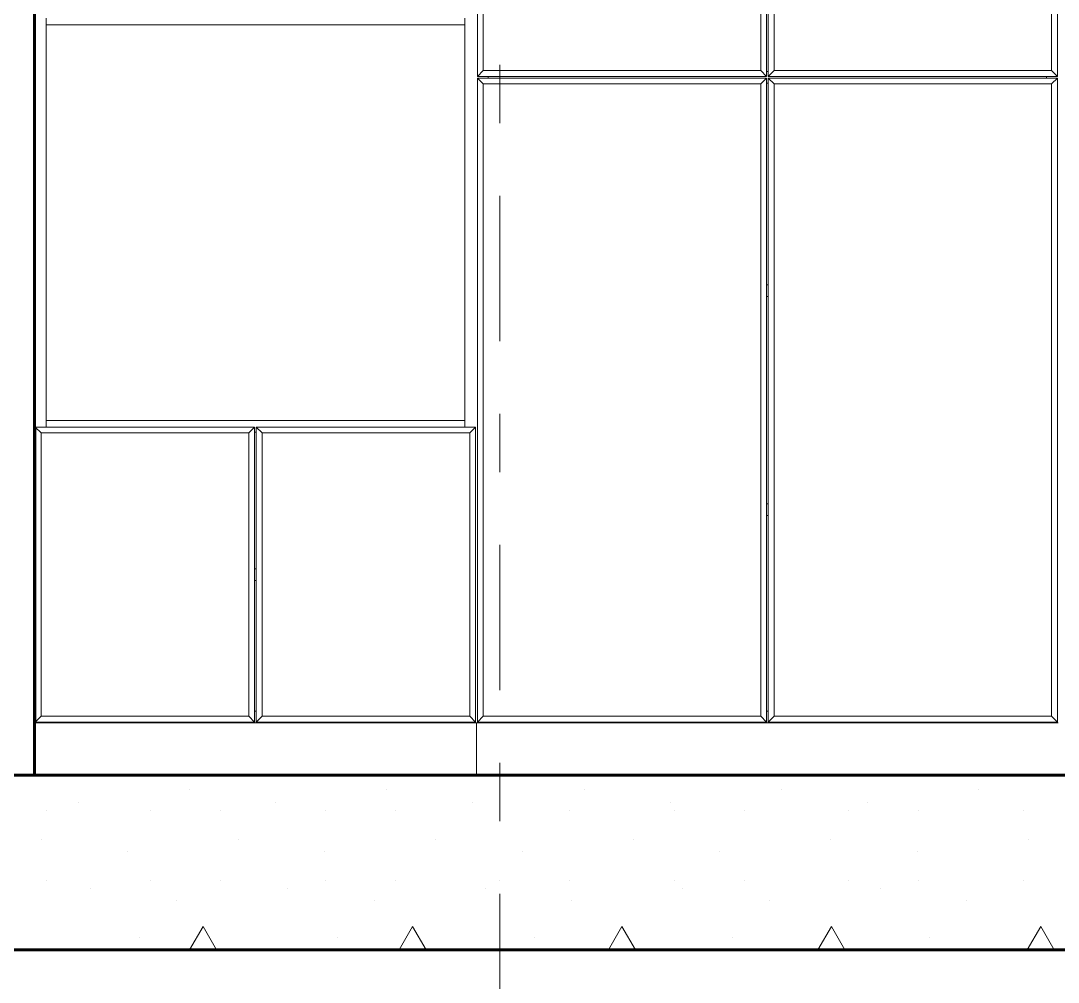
# Model space of a CAD drawing. Header units: metres. Extents: x -50 to 76, y -61 to 14.
# Drawn here: x 53.557 to 55.34, y -39.152 to -37.499 of the extents above; entities that cross this region are included whole.
import ezdxf

# ---------------------------------------------------------------- set-up
doc = ezdxf.new("R2010")
doc.units = ezdxf.units.M
doc.header["$MEASUREMENT"] = 0
doc.set_wipeout_variables(frame=1)
for name, pattern in [('CENTERX2', [4, 2.5, -0.5, 0.5, -0.5]), ('DASHDOT2', [0.5, 0.25, -0.125, 0, -0.125]), ('Wipeout_Contour', [1, 0, -1])]:
    doc.linetypes.add(name, pattern=pattern)
for name, color, linetype, lineweight in [('1 CALCAS', 255, 'Continuous', 60), ('1 MUEBLES', 46, 'Continuous', 18), ('EJES', 251, 'CENTERX2', 0)]:
    doc.layers.add(name, color=color, linetype=linetype, lineweight=lineweight)
doc.layers.add('Nuevo_1 PLACA 1ER PISO_Pluma_Nº__169', color=7, linetype='Continuous', lineweight=13, true_color=0x68b353)
doc.layers.add('Nuevo_Interior - Mobiliario_Pluma_Nº__4', color=7, linetype='Continuous', lineweight=20, true_color=0x029e21)
doc.layers.add('Nuevo_Interior - Mobiliario', color=7, linetype='Continuous')

# ---------------------------------------------------------------- blocks, each defined once
blk = doc.blocks.new('Elem Sección_82')
at = {"color": 254, "linetype": 'Wipeout_Contour', "lineweight": 0, "ltscale": 11.739546}
blk.add_wipeout([(-0.78, 1.29), (-0.06, 1.29), (-0.06, 1.3015), (-0.4185, 1.3015), (-0.4185, 1.31), (-0.4215, 1.31), (-0.4215, 1.3015), (-0.78, 1.3015)], dxfattribs=at).dxf.layer = 'Nuevo_Interior - Mobiliario'
at = {"color": 254, "linetype": 'Wipeout_Contour', "lineweight": 0, "ltscale": 6.554529}
blk.add_wipeout([(-0.78, 0.5985), (-0.4215, 0.5985), (-0.4215, 0.59), (-0.4185, 0.59), (-0.4185, 0.5985), (-0.06, 0.5985), (-0.06, 0.61), (-0.78, 0.61)], dxfattribs=at).dxf.layer = 'Nuevo_Interior - Mobiliario'
at = {"color": 254, "linetype": 'Wipeout_Contour', "lineweight": 0, "ltscale": 3.201233}
blk.add_wipeout([(-0.4215, 0.355), (-0.4215, 0.335), (-0.4185, 0.335), (-0.4185, 0.355)], dxfattribs=at).dxf.layer = 'Nuevo_Interior - Mobiliario'
at = {"color": 254, "linetype": 'Wipeout_Contour', "lineweight": 0, "ltscale": 3.38494}
blk.add_wipeout([(-0.8, 0.09), (-0.8, 0), (-0.04, 0), (-0.04, 0.09)], dxfattribs=at).dxf.layer = 'Nuevo_Interior - Mobiliario'
at = {"color": 254, "linetype": 'Wipeout_Contour', "lineweight": 0, "ltscale": 5.044022}
blk.add_wipeout([(-0.8, 0.09), (-0.78, 0.09), (-0.78, 0.0915), (-0.7985, 0.0915), (-0.7985, 0.11), (-0.8, 0.11)], dxfattribs=at).dxf.layer = 'Nuevo_Interior - Mobiliario'
at = {"color": 254, "linetype": 'Wipeout_Contour', "lineweight": 0, "ltscale": 5.162606}
blk.add_wipeout([(-0.78, 0.09), (-0.06, 0.09), (-0.06, 0.0915), (-0.4185, 0.0915), (-0.4185, 0.11), (-0.4215, 0.11), (-0.4215, 0.0915), (-0.78, 0.0915)], dxfattribs=at).dxf.layer = 'Nuevo_Interior - Mobiliario'
at = {"color": 254, "linetype": 'Wipeout_Contour', "lineweight": 0, "ltscale": 11.860206}
blk.add_wipeout([(-0.7985, 2.46), (-0.8, 2.46), (-0.8, 0.11), (-0.7985, 0.11), (-0.7985, 0.5985), (-0.78, 0.5985), (-0.78, 1.3015), (-0.7985, 1.3015)], dxfattribs=at).dxf.layer = 'Nuevo_Interior - Mobiliario'
at = {"color": 254, "linetype": 'Wipeout_Contour', "lineweight": 0, "ltscale": 3.991129}
blk.add_wipeout([(-0.06, 0.0915), (-0.06, 0.09), (-0.04, 0.09), (-0.04, 0.11), (-0.0415, 0.11), (-0.0415, 0.0915)], dxfattribs=at).dxf.layer = 'Nuevo_Interior - Mobiliario'
at = {"color": 254, "linetype": 'Wipeout_Contour', "lineweight": 0, "ltscale": 5.209418}
blk.add_wipeout([(-0.78, 1.29), (-0.78, 0.61), (-0.06, 0.61), (-0.06, 1.29)], dxfattribs=at).dxf.layer = 'Nuevo_Interior - Mobiliario'
at = {"color": 254, "linetype": 'Wipeout_Contour', "lineweight": 0, "ltscale": 4.138662}
blk.add_wipeout([(-0.7985, 0.5985), (-0.7885, 0.5885), (-0.4315, 0.5885), (-0.4215, 0.5985)], dxfattribs=at).dxf.layer = 'Nuevo_Interior - Mobiliario'
at = {"color": 254, "linetype": 'Wipeout_Contour', "lineweight": 0, "ltscale": 3.528951}
blk.add_wipeout([(-0.7885, 0.1015), (-0.7985, 0.0915), (-0.4215, 0.0915), (-0.4315, 0.1015)], dxfattribs=at).dxf.layer = 'Nuevo_Interior - Mobiliario'
at = {"layer": 'Nuevo_Interior - Mobiliario_Pluma_Nº__4', "color": 104, "linetype": 'Continuous', "lineweight": 20, "true_color": 0x029e21}
for p, q in [((-0.78, 1.29), (-0.78, 1.3015)), ((-0.78, 0.61), (-0.78, 1.29))]:
    blk.add_line(p, q, dxfattribs=at)
at = {"color": 254, "linetype": 'Wipeout_Contour', "lineweight": 0, "ltscale": 4.20962}
blk.add_wipeout([(-0.7985, 0.0915), (-0.7885, 0.1015), (-0.7885, 0.5885), (-0.7985, 0.5985)], dxfattribs=at).dxf.layer = 'Nuevo_Interior - Mobiliario'
at = {"color": 254, "linetype": 'Wipeout_Contour', "lineweight": 0, "ltscale": 3.317874}
blk.add_wipeout([(-0.4315, 0.5885), (-0.4315, 0.1015), (-0.4215, 0.0915), (-0.4215, 0.5985)], dxfattribs=at).dxf.layer = 'Nuevo_Interior - Mobiliario'
at = {"layer": 'Nuevo_Interior - Mobiliario_Pluma_Nº__4', "color": 104, "linetype": 'Continuous', "lineweight": 20, "true_color": 0x029e21}
for p, q in [((-0.78, 0.5985), (-0.78, 0.61)), ((-0.7985, 0.0915), (-0.7985, 0.5985)), ((-0.8, 0.09), (-0.78, 0.09))]:
    blk.add_line(p, q, dxfattribs=at)
at = {"color": 254, "linetype": 'Wipeout_Contour', "lineweight": 0, "ltscale": 3.409793}
blk.add_wipeout([(-0.0415, 0.5985), (-0.4185, 0.5985), (-0.4085, 0.5885), (-0.0515, 0.5885)], dxfattribs=at).dxf.layer = 'Nuevo_Interior - Mobiliario'
at = {"color": 254, "linetype": 'Wipeout_Contour', "lineweight": 0, "ltscale": 3.849964}
blk.add_wipeout([(-0.4315, 0.5885), (-0.7885, 0.5885), (-0.7885, 0.1015), (-0.4315, 0.1015)], dxfattribs=at).dxf.layer = 'Nuevo_Interior - Mobiliario'
at = {"color": 254, "linetype": 'Wipeout_Contour', "lineweight": 0, "ltscale": 2.933133}
blk.add_wipeout([(-0.4085, 0.1015), (-0.4185, 0.0915), (-0.0415, 0.0915), (-0.0515, 0.1015)], dxfattribs=at).dxf.layer = 'Nuevo_Interior - Mobiliario'
at = {"layer": 'Nuevo_Interior - Mobiliario_Pluma_Nº__4', "color": 104, "linetype": 'Continuous', "lineweight": 20, "true_color": 0x029e21}
for p, q in [((-0.7985, 0.5985), (-0.7885, 0.5885)), ((-0.7885, 0.5885), (-0.4315, 0.5885)), ((-0.7885, 0.1015), (-0.7885, 0.5885)), ((-0.4315, 0.5885), (-0.4315, 0.1015)), ((-0.7885, 0.1015), (-0.7985, 0.0915)), ((-0.4315, 0.1015), (-0.7885, 0.1015))]:
    blk.add_line(p, q, dxfattribs=at)
at = {"color": 254, "linetype": 'Wipeout_Contour', "lineweight": 0, "ltscale": 3.296388}
blk.add_wipeout([(-0.4185, 0.5985), (-0.4185, 0.0915), (-0.4085, 0.1015), (-0.4085, 0.5885)], dxfattribs=at).dxf.layer = 'Nuevo_Interior - Mobiliario'
at = {"color": 254, "linetype": 'Wipeout_Contour', "lineweight": 0, "ltscale": 3.115881}
blk.add_wipeout([(-0.0515, 0.5885), (-0.0515, 0.1015), (-0.0415, 0.0915), (-0.0415, 0.5985)], dxfattribs=at).dxf.layer = 'Nuevo_Interior - Mobiliario'
at = {"layer": 'Nuevo_Interior - Mobiliario_Pluma_Nº__4', "color": 104, "linetype": 'Continuous', "lineweight": 20, "true_color": 0x029e21}
for p, q in [((-0.4215, 0.0915), (-0.7985, 0.0915)), ((-0.78, 0.09), (-0.06, 0.09)), ((-0.4185, 0.0915), (-0.0415, 0.0915)), ((-0.06, 0.09), (-0.04, 0.09))]:
    blk.add_line(p, q, dxfattribs=at)
at = {"color": 254, "linetype": 'Wipeout_Contour', "lineweight": 0, "ltscale": 3.400163}
blk.add_wipeout([(-0.4215, 0.355), (-0.4185, 0.355), (-0.4185, 0.59), (-0.4215, 0.59)], dxfattribs=at).dxf.layer = 'Nuevo_Interior - Mobiliario'
at = {"color": 254, "linetype": 'Wipeout_Contour', "lineweight": 0, "ltscale": 3.112691}
blk.add_wipeout([(-0.4085, 0.5885), (-0.4085, 0.1015), (-0.0515, 0.1015), (-0.0515, 0.5885)], dxfattribs=at).dxf.layer = 'Nuevo_Interior - Mobiliario'
at = {"color": 254, "linetype": 'Wipeout_Contour', "lineweight": 0, "ltscale": 3.124928}
blk.add_wipeout([(-0.4185, 0.335), (-0.4215, 0.335), (-0.4215, 0.11), (-0.4185, 0.11)], dxfattribs=at).dxf.layer = 'Nuevo_Interior - Mobiliario'
at = {"layer": 'Nuevo_Interior - Mobiliario_Pluma_Nº__4', "color": 104, "linetype": 'Continuous', "lineweight": 20, "true_color": 0x029e21}
for p, q in [((-0.7985, 0.5985), (-0.4215, 0.5985)), ((-0.4315, 0.5885), (-0.4215, 0.5985)), ((-0.4215, 0.5985), (-0.4215, 0.0915)), ((-0.4215, 0.59), (-0.4185, 0.59)), ((-0.4185, 0.5985), (-0.4185, 0.0915)), ((-0.4085, 0.5885), (-0.4185, 0.5985)), ((-0.4085, 0.5885), (-0.4085, 0.1015)), ((-0.4215, 0.355), (-0.4185, 0.355)), ((-0.4215, 0.335), (-0.4185, 0.335)), ((-0.4215, 0.11), (-0.4185, 0.11)), ((-0.4215, 0.0915), (-0.4315, 0.1015)), ((-0.4185, 0.0915), (-0.4085, 0.1015))]:
    blk.add_line(p, q, dxfattribs=at)
at = {"color": 254, "linetype": 'Wipeout_Contour', "lineweight": 0, "ltscale": 10.527116}
blk.add_wipeout([(-0.06, 1.3015), (-0.06, 0.5985), (-0.0415, 0.5985), (-0.0415, 0.11), (-0.04, 0.11), (-0.04, 2.46), (-0.0415, 2.46), (-0.0415, 1.3015)], dxfattribs=at).dxf.layer = 'Nuevo_Interior - Mobiliario'
at = {"layer": 'Nuevo_Interior - Mobiliario_Pluma_Nº__4', "color": 104, "linetype": 'Continuous', "lineweight": 20, "true_color": 0x029e21}
for p, q in [((-0.78, 1.29), (-0.06, 1.29)), ((-0.06, 1.29), (-0.06, 1.3015)), ((-0.06, 0.61), (-0.06, 1.29)), ((-0.78, 0.61), (-0.06, 0.61)), ((-0.06, 0.5985), (-0.06, 0.61)), ((-0.0415, 0.5985), (-0.4185, 0.5985)), ((-0.0415, 0.5985), (-0.0515, 0.5885)), ((-0.0415, 0.0915), (-0.0415, 0.5985)), ((-0.0515, 0.5885), (-0.4085, 0.5885)), ((-0.0515, 0.1015), (-0.0515, 0.5885)), ((-0.4085, 0.1015), (-0.0515, 0.1015)), ((-0.0515, 0.1015), (-0.0415, 0.0915))]:
    blk.add_line(p, q, dxfattribs=at)
blk = doc.blocks.new('Elem Sección_86')
at = {"color": 254, "linetype": 'Wipeout_Contour', "lineweight": 0, "ltscale": 7.715709}
blk.add_wipeout([(0.4585, 2.46), (0.4585, 1.21), (0.4615, 1.21), (0.4615, 2.46)], dxfattribs=at).dxf.layer = 'Nuevo_Interior - Mobiliario'
at = {"color": 254, "linetype": 'Wipeout_Contour', "lineweight": 0, "ltscale": 4.815115}
blk.add_wipeout([(0.4585, 1.19), (0.4585, 0.8433), (0.4615, 0.8433), (0.4615, 1.19)], dxfattribs=at).dxf.layer = 'Nuevo_Interior - Mobiliario'
at = {"color": 254, "linetype": 'Wipeout_Contour', "lineweight": 0, "ltscale": 3.667983}
blk.add_wipeout([(0.4585, 0.8233), (0.4585, 0.4667), (0.4615, 0.4667), (0.4615, 0.8233)], dxfattribs=at).dxf.layer = 'Nuevo_Interior - Mobiliario'
at = {"color": 254, "linetype": 'Wipeout_Contour', "lineweight": 0, "ltscale": 3.312717}
blk.add_wipeout([(0.4585, 0.11), (0.4615, 0.11), (0.4615, 0.4467), (0.4585, 0.4467)], dxfattribs=at).dxf.layer = 'Nuevo_Interior - Mobiliario'
at = {"color": 254, "linetype": 'Wipeout_Contour', "lineweight": 0, "ltscale": 3.895781}
blk.add_wipeout([(-0.0385, 0.11), (-0.04, 0.11), (-0.04, 0.09), (-0.02, 0.09), (-0.02, 0.0915), (-0.0385, 0.0915)], dxfattribs=at).dxf.layer = 'Nuevo_Interior - Mobiliario'
at = {"color": 254, "linetype": 'Wipeout_Contour', "lineweight": 0, "ltscale": 5.773436}
blk.add_wipeout([(0.9585, 0.0915), (0.94, 0.0915), (0.94, 0.09), (0.96, 0.09), (0.96, 0.11), (0.9585, 0.11)], dxfattribs=at).dxf.layer = 'Nuevo_Interior - Mobiliario'
at = {"color": 254, "linetype": 'Wipeout_Contour', "lineweight": 0, "ltscale": 12.725354}
blk.add_wipeout([(0.9585, 1.2015), (0.94, 1.2015), (0.94, 1.1985), (0.9585, 1.1985), (0.9585, 0.11), (0.96, 0.11), (0.96, 2.46), (0.9585, 2.46)], dxfattribs=at).dxf.layer = 'Nuevo_Interior - Mobiliario'
at = {"color": 254, "linetype": 'Wipeout_Contour', "lineweight": 0, "ltscale": 4.054706}
blk.add_wipeout([(-0.0385, 0.0915), (-0.0285, 0.1015), (-0.0285, 1.1885), (-0.0385, 1.1985)], dxfattribs=at).dxf.layer = 'Nuevo_Interior - Mobiliario'
at = {"color": 254, "linetype": 'Wipeout_Contour', "lineweight": 0, "ltscale": 4.319991}
blk.add_wipeout([(0.4585, 0.8433), (0.4585, 0.8233), (0.4615, 0.8233), (0.4615, 0.8433)], dxfattribs=at).dxf.layer = 'Nuevo_Interior - Mobiliario'
at = {"color": 254, "linetype": 'Wipeout_Contour', "lineweight": 0, "ltscale": 3.337531}
blk.add_wipeout([(0.4585, 0.4667), (0.4585, 0.4467), (0.4615, 0.4467), (0.4615, 0.4667)], dxfattribs=at).dxf.layer = 'Nuevo_Interior - Mobiliario'
at = {"color": 254, "linetype": 'Wipeout_Contour', "lineweight": 0, "ltscale": 4.114566}
blk.add_wipeout([(0.4485, 1.1885), (0.4485, 0.1015), (0.4585, 0.0915), (0.4585, 1.1985)], dxfattribs=at).dxf.layer = 'Nuevo_Interior - Mobiliario'
at = {"color": 254, "linetype": 'Wipeout_Contour', "lineweight": 0, "ltscale": 5.846598}
blk.add_wipeout([(0.9585, 1.1985), (0.4615, 1.1985), (0.4715, 1.1885), (0.9485, 1.1885)], dxfattribs=at).dxf.layer = 'Nuevo_Interior - Mobiliario'
at = {"color": 254, "linetype": 'Wipeout_Contour', "lineweight": 0, "ltscale": 3.771114}
blk.add_wipeout([(0.4715, 0.1015), (0.4615, 0.0915), (0.9585, 0.0915), (0.9485, 0.1015)], dxfattribs=at).dxf.layer = 'Nuevo_Interior - Mobiliario'
at = {"color": 254, "linetype": 'Wipeout_Contour', "lineweight": 0, "ltscale": 4.130943}
blk.add_wipeout([(0.4615, 1.1985), (0.4615, 0.0915), (0.4715, 0.1015), (0.4715, 1.1885)], dxfattribs=at).dxf.layer = 'Nuevo_Interior - Mobiliario'
at = {"color": 254, "linetype": 'Wipeout_Contour', "lineweight": 0, "ltscale": 5.18799}
blk.add_wipeout([(0.9485, 1.1885), (0.9485, 0.1015), (0.9585, 0.0915), (0.9585, 1.1985)], dxfattribs=at).dxf.layer = 'Nuevo_Interior - Mobiliario'
at = {"layer": 'Nuevo_Interior - Mobiliario_Pluma_Nº__4', "color": 104, "linetype": 'Continuous', "lineweight": 20, "true_color": 0x029e21}
for p, q in [((0.4585, 0.8433), (0.4615, 0.8433)), ((0.4585, 0.8233), (0.4615, 0.8233)), ((0.4585, 0.4667), (0.4615, 0.4667)), ((0.4585, 0.4467), (0.4615, 0.4467))]:
    blk.add_line(p, q, dxfattribs=at)
at = {"color": 254, "linetype": 'Wipeout_Contour', "lineweight": 0, "ltscale": 7.728994}
blk.add_wipeout([(0.4485, 2.4685), (0.4485, 1.2115), (0.4585, 1.2015), (0.4585, 2.4785)], dxfattribs=at).dxf.layer = 'Nuevo_Interior - Mobiliario'
at = {"color": 254, "linetype": 'Wipeout_Contour', "lineweight": 0, "ltscale": 4.56523}
blk.add_wipeout([(0.4715, 1.1885), (0.4715, 0.1015), (0.9485, 0.1015), (0.9485, 1.1885)], dxfattribs=at).dxf.layer = 'Nuevo_Interior - Mobiliario'
at = {"color": 254, "linetype": 'Wipeout_Contour', "lineweight": 0, "ltscale": 3.606251}
blk.add_wipeout([(-0.04, 0), (0.96, 0), (0.96, 0.09), (-0.04, 0.09)], dxfattribs=at).dxf.layer = 'Nuevo_Interior - Mobiliario'
at = {"color": 254, "linetype": 'Wipeout_Contour', "lineweight": 0, "ltscale": 5.903506}
blk.add_wipeout([(0.4615, 1.2015), (0.9585, 1.2015), (0.9485, 1.2115), (0.4715, 1.2115)], dxfattribs=at).dxf.layer = 'Nuevo_Interior - Mobiliario'
at = {"color": 254, "linetype": 'Wipeout_Contour', "lineweight": 0, "ltscale": 5.928996}
blk.add_wipeout([(0.4585, 0.0915), (-0.02, 0.0915), (-0.02, 0.09), (0.94, 0.09), (0.94, 0.0915), (0.4615, 0.0915), (0.4615, 0.11), (0.4585, 0.11)], dxfattribs=at).dxf.layer = 'Nuevo_Interior - Mobiliario'
at = {"layer": 'Nuevo_Interior - Mobiliario_Pluma_Nº__4', "color": 104, "linetype": 'Continuous', "lineweight": 20, "true_color": 0x029e21}
for p, q in [((0.4715, 0.1015), (0.9485, 0.1015)), ((0.94, 0.09), (0.96, 0.09)), ((0.9485, 0.1015), (0.9585, 0.0915))]:
    blk.add_line(p, q, dxfattribs=at)
at = {"color": 254, "linetype": 'Wipeout_Contour', "lineweight": 0, "ltscale": 7.737471}
blk.add_wipeout([(0.4615, 2.4785), (0.4615, 1.2015), (0.4715, 1.2115), (0.4715, 2.4685)], dxfattribs=at).dxf.layer = 'Nuevo_Interior - Mobiliario'
at = {"color": 254, "linetype": 'Wipeout_Contour', "lineweight": 0, "ltscale": 8.362963}
blk.add_wipeout([(0.9485, 2.4685), (0.9485, 1.2115), (0.9585, 1.2015), (0.9585, 2.4785)], dxfattribs=at).dxf.layer = 'Nuevo_Interior - Mobiliario'
at = {"layer": 'Nuevo_Interior - Mobiliario_Pluma_Nº__4', "color": 104, "linetype": 'Continuous', "lineweight": 20, "true_color": 0x029e21}
for p, q in [((0.9585, 1.2015), (0.9585, 2.4785)), ((0.9585, 0.0915), (0.9585, 1.1985))]:
    blk.add_line(p, q, dxfattribs=at)
at = {"color": 254, "linetype": 'Wipeout_Contour', "lineweight": 0, "ltscale": 7.979588}
blk.add_wipeout([(0.4715, 2.4685), (0.4715, 1.2115), (0.9485, 1.2115), (0.9485, 2.4685)], dxfattribs=at).dxf.layer = 'Nuevo_Interior - Mobiliario'
at = {"color": 254, "linetype": 'Wipeout_Contour', "lineweight": 0, "ltscale": 15.769466}
blk.add_wipeout([(-0.02, 1.1985), (0.4585, 1.1985), (0.4585, 1.19), (0.4615, 1.19), (0.4615, 1.1985), (0.94, 1.1985), (0.94, 1.2015), (0.4615, 1.2015), (0.4615, 1.21), (0.4585, 1.21), (0.4585, 1.2015), (-0.02, 1.2015)], dxfattribs=at).dxf.layer = 'Nuevo_Interior - Mobiliario'
at = {"layer": 'Nuevo_Interior - Mobiliario_Pluma_Nº__4', "color": 104, "linetype": 'Continuous', "lineweight": 20, "true_color": 0x029e21}
for p, q in [((0.4715, 2.4685), (0.4715, 1.2115)), ((0.9485, 1.2115), (0.9485, 2.4685)), ((0.4715, 1.2115), (0.9485, 1.2115)), ((0.94, 1.1985), (0.94, 1.2015)), ((0.9485, 1.2115), (0.9585, 1.2015)), ((0.9585, 1.1985), (0.9485, 1.1885)), ((0.9485, 1.1885), (0.4715, 1.1885)), ((0.4715, 1.1885), (0.4715, 0.1015)), ((0.9485, 0.1015), (0.9485, 1.1885))]:
    blk.add_line(p, q, dxfattribs=at)
at = {"color": 254, "linetype": 'Wipeout_Contour', "lineweight": 0, "ltscale": 11.483918}
blk.add_wipeout([(-0.04, 2.46), (-0.04, 0.11), (-0.0385, 0.11), (-0.0385, 1.1985), (-0.02, 1.1985), (-0.02, 1.2015), (-0.0385, 1.2015), (-0.0385, 2.46)], dxfattribs=at).dxf.layer = 'Nuevo_Interior - Mobiliario'
at = {"color": 254, "linetype": 'Wipeout_Contour', "lineweight": 0, "ltscale": 5.321692}
blk.add_wipeout([(0.4585, 1.1985), (-0.0385, 1.1985), (-0.0285, 1.1885), (0.4485, 1.1885)], dxfattribs=at).dxf.layer = 'Nuevo_Interior - Mobiliario'
at = {"color": 254, "linetype": 'Wipeout_Contour', "lineweight": 0, "ltscale": 2.991346}
blk.add_wipeout([(-0.0285, 0.1015), (-0.0385, 0.0915), (0.4585, 0.0915), (0.4485, 0.1015)], dxfattribs=at).dxf.layer = 'Nuevo_Interior - Mobiliario'
at = {"layer": 'Nuevo_Interior - Mobiliario_Pluma_Nº__4', "color": 104, "linetype": 'Continuous', "lineweight": 20, "true_color": 0x029e21}
for p, q in [((0.4585, 1.19), (0.4615, 1.19)), ((0.4585, 0.11), (0.4615, 0.11)), ((-0.04, 0), (-0.04, 0.09)), ((-0.04, 0.09), (-0.02, 0.09)), ((0.4585, 0.0915), (-0.0385, 0.0915)), ((-0.02, 0.09), (0.94, 0.09)), ((0.4615, 0.0915), (0.4715, 0.1015)), ((0.4615, 0.0915), (0.9585, 0.0915))]:
    blk.add_line(p, q, dxfattribs=at)
at = {"color": 254, "linetype": 'Wipeout_Contour', "lineweight": 0, "ltscale": 5.386618}
blk.add_wipeout([(-0.0285, 1.2115), (-0.0385, 1.2015), (0.4585, 1.2015), (0.4485, 1.2115)], dxfattribs=at).dxf.layer = 'Nuevo_Interior - Mobiliario'
at = {"color": 254, "linetype": 'Wipeout_Contour', "lineweight": 0, "ltscale": 4.036744}
blk.add_wipeout([(-0.0285, 1.1885), (-0.0285, 0.1015), (0.4485, 0.1015), (0.4485, 1.1885)], dxfattribs=at).dxf.layer = 'Nuevo_Interior - Mobiliario'
at = {"layer": 'Nuevo_Interior - Mobiliario_Pluma_Nº__4', "color": 104, "linetype": 'Continuous', "lineweight": 20, "true_color": 0x029e21}
for p, q in [((0.4585, 2.4785), (0.4585, 1.2015)), ((0.4615, 2.4785), (0.4615, 1.2015)), ((0.4485, 1.1885), (0.4585, 1.1985)), ((0.4585, 1.21), (0.4615, 1.21)), ((0.4585, 1.1985), (0.4585, 0.0915)), ((0.4615, 1.2015), (0.4715, 1.2115)), ((0.4615, 1.2015), (0.9585, 1.2015)), ((0.9585, 1.1985), (0.4615, 1.1985)), ((0.4615, 1.1985), (0.4615, 0.0915)), ((0.4715, 1.1885), (0.4615, 1.1985)), ((-0.0285, 1.1885), (0.4485, 1.1885)), ((-0.0285, 0.1015), (-0.0285, 1.1885)), ((0.4485, 1.1885), (0.4485, 0.1015)), ((-0.0285, 0.1015), (-0.0385, 0.0915)), ((0.4485, 0.1015), (-0.0285, 0.1015)), ((0.4585, 0.0915), (0.4485, 0.1015))]:
    blk.add_line(p, q, dxfattribs=at)
at = {"color": 254, "linetype": 'Wipeout_Contour', "lineweight": 0, "ltscale": 7.711662}
blk.add_wipeout([(-0.0385, 2.4785), (-0.0385, 1.2015), (-0.0285, 1.2115), (-0.0285, 2.4685)], dxfattribs=at).dxf.layer = 'Nuevo_Interior - Mobiliario'
at = {"layer": 'Nuevo_Interior - Mobiliario_Pluma_Nº__4', "color": 104, "linetype": 'Continuous', "lineweight": 20, "true_color": 0x029e21}
for p, q in [((-0.0385, 1.2015), (-0.0385, 2.4785)), ((0.4585, 1.2015), (-0.0385, 1.2015)), ((-0.0385, 0.0915), (-0.0385, 1.1985)), ((-0.0385, 1.1985), (0.4585, 1.1985)), ((-0.0385, 1.1985), (-0.0285, 1.1885)), ((-0.02, 1.1985), (-0.02, 1.2015))]:
    blk.add_line(p, q, dxfattribs=at)
at = {"color": 254, "linetype": 'Wipeout_Contour', "lineweight": 0, "ltscale": 7.739115}
blk.add_wipeout([(-0.0285, 2.4685), (-0.0285, 1.2115), (0.4485, 1.2115), (0.4485, 2.4685)], dxfattribs=at).dxf.layer = 'Nuevo_Interior - Mobiliario'
at = {"layer": 'Nuevo_Interior - Mobiliario_Pluma_Nº__4', "color": 104, "linetype": 'Continuous', "lineweight": 20, "true_color": 0x029e21}
for p, q in [((-0.0285, 1.2115), (-0.0285, 2.4685)), ((0.4485, 2.4685), (0.4485, 1.2115)), ((-0.0285, 1.2115), (-0.0385, 1.2015)), ((0.4485, 1.2115), (-0.0285, 1.2115)), ((0.4585, 1.2015), (0.4485, 1.2115))]:
    blk.add_line(p, q, dxfattribs=at)

msp = doc.modelspace()

# ---------------------------------------------------------------- linework, layer by layer
at = {"layer": 'Nuevo_1 PLACA 1ER PISO_Pluma_Nº__169', "color": 85, "linetype": 'Continuous', "lineweight": 13, "true_color": 0x68b353}
for p, q in [((53.8461, -38.8212), (53.8461, -38.8212)), ((54.1855, -38.8212), (54.1855, -38.8212)), ((54.5249, -38.8212), (54.5249, -38.8212)), ((54.8644, -38.8212), (54.8644, -38.8212)), ((55.2038, -38.8212), (55.2038, -38.8212)), ((53.6552, -38.8424), (53.6552, -38.8424)), ((53.9946, -38.8424), (53.9946, -38.8424)), ((54.334, -38.8424), (54.334, -38.8424)), ((54.6734, -38.8424), (54.6734, -38.8424)), ((55.0128, -38.8424), (55.0128, -38.8424)), ((53.6001, -38.8563), (53.6001, -38.8563)), ((53.7801, -38.8563), (53.7801, -38.8563)), ((53.9001, -38.8563), (53.9001, -38.8563)), ((54.0801, -38.8563), (54.0801, -38.8563)), ((54.2001, -38.8563), (54.2001, -38.8563)), ((54.3801, -38.8563), (54.3801, -38.8563)), ((54.5001, -38.8563), (54.5001, -38.8563)), ((54.6801, -38.8563), (54.6801, -38.8563)), ((54.8001, -38.8563), (54.8001, -38.8563)), ((54.9801, -38.8563), (54.9801, -38.8563)), ((55.1001, -38.8563), (55.1001, -38.8563)), ((55.2801, -38.8563), (55.2801, -38.8563)), ((53.5916, -38.906), (53.5916, -38.906)), ((53.931, -38.906), (53.931, -38.906)), ((54.2704, -38.906), (54.2704, -38.906)), ((54.6098, -38.906), (54.6098, -38.906)), ((54.9492, -38.906), (54.9492, -38.906)), ((55.2886, -38.906), (55.2886, -38.906)), ((53.7401, -38.9272), (53.7401, -38.9272)), ((54.0795, -38.9272), (54.0795, -38.9272)), ((54.4189, -38.9272), (54.4189, -38.9272)), ((54.7583, -38.9272), (54.7583, -38.9272)), ((55.0977, -38.9272), (55.0977, -38.9272)), ((53.6001, -38.9763), (53.6001, -38.9763)), ((53.7801, -38.9763), (53.7801, -38.9763)), ((53.9001, -38.9763), (53.9001, -38.9763)), ((54.0801, -38.9763), (54.0801, -38.9763)), ((54.2001, -38.9763), (54.2001, -38.9763)), ((54.3801, -38.9763), (54.3801, -38.9763)), ((54.5001, -38.9763), (54.5001, -38.9763)), ((54.6801, -38.9763), (54.6801, -38.9763)), ((54.8001, -38.9763), (54.8001, -38.9763)), ((54.9801, -38.9763), (54.9801, -38.9763)), ((55.1001, -38.9763), (55.1001, -38.9763)), ((55.2801, -38.9763), (55.2801, -38.9763)), ((53.6764, -38.9909), (53.6764, -38.9909)), ((54.0158, -38.9909), (54.0158, -38.9909)), ((54.3552, -38.9909), (54.3552, -38.9909)), ((54.6946, -38.9909), (54.6946, -38.9909)), ((55.0341, -38.9909), (55.0341, -38.9909)), ((53.8249, -39.0121), (53.8249, -39.0121)), ((54.1643, -39.0121), (54.1643, -39.0121)), ((54.5037, -39.0121), (54.5037, -39.0121)), ((54.8431, -39.0121), (54.8431, -39.0121)), ((55.1826, -39.0121), (55.1826, -39.0121)), ((53.8469, -39.0963), (53.8701, -39.0561)), ((53.8933, -39.0963), (53.8701, -39.0561)), ((54.2069, -39.0963), (54.2301, -39.0561)), ((54.2533, -39.0963), (54.2301, -39.0561)), ((54.5669, -39.0963), (54.5901, -39.0561)), ((54.6133, -39.0963), (54.5901, -39.0561)), ((54.9269, -39.0963), (54.9501, -39.0561)), ((54.9733, -39.0963), (54.9501, -39.0561)), ((55.2869, -39.0963), (55.3101, -39.0561)), ((55.3333, -39.0963), (55.3101, -39.0561)), ((53.7613, -39.0757), (53.7613, -39.0757)), ((54.1007, -39.0757), (54.1007, -39.0757)), ((54.4401, -39.0757), (54.4401, -39.0757)), ((54.7795, -39.0757), (54.7795, -39.0757)), ((55.1189, -39.0757), (55.1189, -39.0757))]:
    msp.add_line(p, q, dxfattribs=at)

# ---------------------------------------------------------------- block references
at = {"layer": '1 MUEBLES'}
msp.add_blockref('Elem Sección_82', (54.3801, -38.7963), dxfattribs=at)

# ---------------------------------------------------------------- next in the draw order: linework, layer by layer
at = {"layer": '1 CALCAS'}
msp.add_line((53.5801, -35.8463), (53.5801, -38.7963), dxfattribs=at)
at = {"layer": 'Nuevo_1 PLACA 1ER PISO_Pluma_Nº__169', "color": 85, "linetype": 'Continuous', "lineweight": 13, "true_color": 0x68b353}
for p, q in [((53.6601, -38.7963), (53.6601, -38.7963)), ((53.7201, -38.7963), (53.7201, -38.7963)), ((54.0201, -38.7963), (54.0201, -38.7963)), ((54.0801, -38.7963), (54.0801, -38.7963))]:
    msp.add_line(p, q, dxfattribs=at)

# ---------------------------------------------------------------- next in the draw order: block references
at = {"layer": '1 MUEBLES'}
msp.add_blockref('Elem Sección_86', (54.3801, -38.7963), dxfattribs=at)

# ---------------------------------------------------------------- next in the draw order: linework, layer by layer
at = {"layer": '1 CALCAS'}
msp.add_lwpolyline([(48.6301, -38.7963), (59.7301, -38.7963), (59.7301, -39.0963), (48.6301, -39.0963)], close=True, dxfattribs=at)
at = {"layer": 'EJES', "linetype": 'DASHDOT2'}
msp.add_line((54.3801, -30.0001), (54.3801, -40.1498), dxfattribs=at)

doc.saveas('drawing.dxf')
